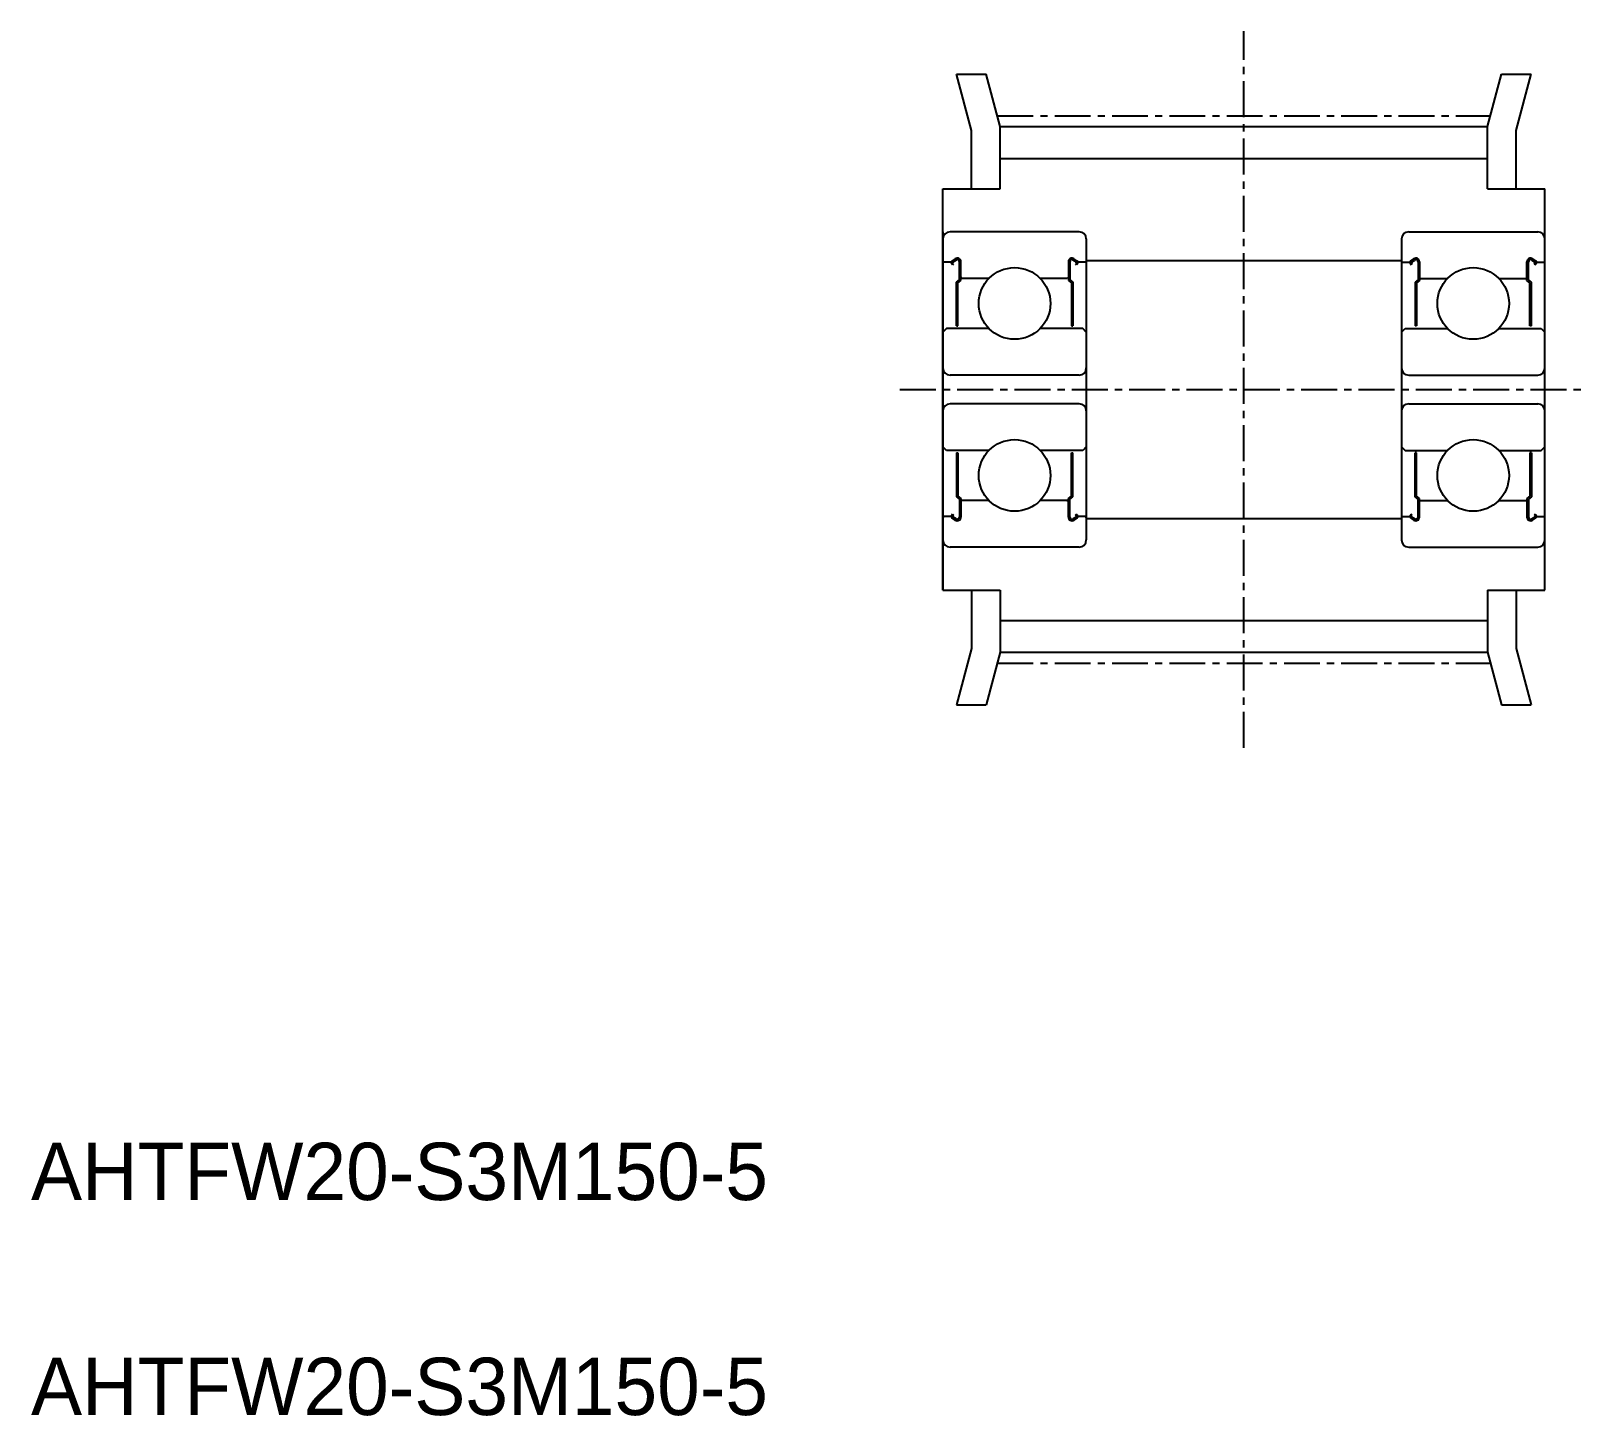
# Model space of a CAD drawing. Extents: x 5 to 59.3, y 5 to 53.3.
import ezdxf

# ---------------------------------------------------------------- set-up
doc = ezdxf.new("R2010")
doc.units = 0
doc.linetypes.add('CENTER', pattern=[2, 1.25, -0.25, 0.25, -0.25])
doc.layers.get('0').update_dxf_attribs({"linetype": 'CONTINUOUS'})
doc.layers.add('CENTER', color=1, linetype='CENTER')

msp = doc.modelspace()

# ---------------------------------------------------------------- linework, layer by layer
at = {"color": 7, "linetype": 'CONTINUOUS'}
for p, q in [((37.817, 49.817), (37.292, 51.779)), ((37.292, 51.779), (38.327, 51.779)), ((38.817, 49.949), (38.327, 51.779)), ((55.817, 49.949), (56.308, 51.779)), ((56.308, 51.779), (57.343, 51.779)), ((56.817, 49.817), (57.343, 51.779)), ((37.817, 47.779), (37.817, 49.817)), ((38.817, 49.949), (55.817, 49.949)), ((38.817, 47.779), (38.817, 49.949)), ((55.817, 47.779), (55.817, 49.949)), ((56.817, 47.779), (56.817, 49.817)), ((38.817, 48.839), (55.817, 48.839)), ((36.817, 33.779), (36.817, 47.779)), ((36.817, 47.779), (38.817, 47.779)), ((55.817, 47.779), (57.817, 47.779)), ((57.817, 33.779), (57.817, 47.779)), ((36.817, 46.279), (36.817, 33.779)), ((41.567, 46.279), (37.067, 46.279)), ((53.067, 46.279), (57.567, 46.279)), ((41.817, 46.029), (41.817, 35.529)), ((52.817, 46.029), (52.817, 35.529)), ((36.817, 45.254), (36.855, 45.216)), ((37.105, 45.216), (36.855, 45.216)), ((37.155, 45.131), (37.124, 45.162)), ((37.248, 45.336), (37.132, 45.259)), ((37.155, 45.131), (37.19, 45.167)), ((37.19, 45.167), (37.158, 45.198)), ((37.276, 45.294), (37.16, 45.218)), ((37.392, 44.604), (37.392, 45.232)), ((37.442, 44.579), (37.442, 45.232)), ((41.192, 45.232), (41.192, 44.579)), ((41.242, 45.232), (41.242, 44.604)), ((41.475, 45.218), (41.359, 45.294)), ((41.502, 45.259), (41.386, 45.336)), ((41.477, 45.198), (41.445, 45.167)), ((41.445, 45.167), (41.479, 45.131)), ((41.511, 45.162), (41.479, 45.131)), ((41.78, 45.216), (41.53, 45.216)), ((41.817, 45.254), (41.78, 45.216)), ((41.817, 45.279), (52.817, 45.279)), ((52.817, 45.254), (52.855, 45.216)), ((52.855, 45.216), (53.105, 45.216)), ((53.124, 45.162), (53.155, 45.131)), ((53.132, 45.259), (53.248, 45.336)), ((53.19, 45.167), (53.155, 45.131)), ((53.158, 45.198), (53.19, 45.167)), ((53.16, 45.218), (53.276, 45.294)), ((53.392, 45.232), (53.392, 44.604)), ((53.442, 45.232), (53.442, 44.579)), ((57.192, 44.579), (57.192, 45.232)), ((57.242, 44.604), (57.242, 45.232)), ((57.359, 45.294), (57.475, 45.218)), ((57.386, 45.336), (57.502, 45.259)), ((57.445, 45.167), (57.477, 45.198)), ((57.479, 45.131), (57.445, 45.167)), ((57.479, 45.131), (57.511, 45.162)), ((57.53, 45.216), (57.78, 45.216)), ((57.817, 45.254), (57.78, 45.216)), ((37.288, 44.527), (37.392, 44.604)), ((37.338, 44.502), (37.442, 44.579)), ((37.48, 44.654), (37.442, 44.691)), ((38.425, 44.654), (37.48, 44.654)), ((41.155, 44.654), (40.21, 44.654)), ((41.192, 44.691), (41.155, 44.654)), ((41.192, 44.579), (41.297, 44.502)), ((41.242, 44.604), (41.347, 44.527)), ((53.392, 44.604), (53.288, 44.527)), ((53.442, 44.579), (53.338, 44.502)), ((53.442, 44.691), (53.48, 44.654)), ((53.48, 44.654), (54.425, 44.654)), ((56.21, 44.654), (57.155, 44.654)), ((57.155, 44.654), (57.192, 44.691)), ((57.297, 44.502), (57.192, 44.579)), ((57.347, 44.527), (57.242, 44.604)), ((37.288, 42.994), (37.288, 44.527)), ((37.338, 42.994), (37.338, 44.502)), ((41.297, 44.502), (41.297, 42.994)), ((41.347, 44.527), (41.347, 42.994)), ((53.288, 44.527), (53.288, 42.994)), ((53.338, 44.502), (53.338, 42.994)), ((57.297, 42.994), (57.297, 44.502)), ((57.347, 42.994), (57.347, 44.527)), ((36.817, 43.654), (36.817, 43.654)), ((57.817, 43.654), (57.817, 43.654)), ((37.288, 42.994), (37.338, 42.994)), ((41.297, 42.994), (41.347, 42.994)), ((53.338, 42.994), (53.288, 42.994)), ((57.347, 42.994), (57.297, 42.994)), ((36.942, 42.904), (36.817, 42.779)), ((38.425, 42.904), (36.942, 42.904)), ((41.692, 42.904), (40.21, 42.904)), ((41.817, 42.779), (41.692, 42.904)), ((52.817, 42.779), (52.942, 42.904)), ((52.942, 42.904), (54.425, 42.904)), ((56.21, 42.904), (57.692, 42.904)), ((57.692, 42.904), (57.817, 42.779)), ((41.567, 41.279), (37.067, 41.279)), ((53.067, 41.279), (57.567, 41.279)), ((41.567, 40.279), (37.067, 40.279)), ((53.067, 40.279), (57.567, 40.279)), ((36.942, 38.654), (36.817, 38.779)), ((38.425, 38.654), (36.942, 38.654)), ((37.288, 38.563), (37.288, 37.031)), ((37.288, 38.563), (37.338, 38.563)), ((37.338, 38.563), (37.338, 37.056)), ((41.692, 38.654), (40.21, 38.654)), ((41.297, 37.056), (41.297, 38.563)), ((41.297, 38.563), (41.347, 38.563)), ((41.347, 37.031), (41.347, 38.563)), ((41.817, 38.779), (41.692, 38.654)), ((52.817, 38.779), (52.942, 38.654)), ((52.942, 38.654), (54.425, 38.654)), ((53.288, 37.031), (53.288, 38.563)), ((53.338, 38.563), (53.288, 38.563)), ((53.338, 37.056), (53.338, 38.563)), ((56.21, 38.654), (57.692, 38.654)), ((57.297, 38.563), (57.297, 37.056)), ((57.347, 38.563), (57.297, 38.563)), ((57.347, 38.563), (57.347, 37.031)), ((57.692, 38.654), (57.817, 38.779)), ((36.817, 37.904), (36.817, 37.904)), ((57.817, 37.904), (57.817, 37.904)), ((37.288, 37.031), (37.392, 36.953)), ((37.338, 37.056), (37.442, 36.978)), ((37.392, 36.953), (37.392, 36.326)), ((37.442, 36.978), (37.442, 36.326)), ((41.192, 36.978), (41.297, 37.056)), ((41.192, 36.326), (41.192, 36.978)), ((41.242, 36.953), (41.347, 37.031)), ((41.242, 36.326), (41.242, 36.953)), ((53.392, 36.953), (53.288, 37.031)), ((53.442, 36.978), (53.338, 37.056)), ((53.392, 36.326), (53.392, 36.953)), ((53.442, 36.326), (53.442, 36.978)), ((57.297, 37.056), (57.192, 36.978)), ((57.192, 36.978), (57.192, 36.326)), ((57.347, 37.031), (57.242, 36.953)), ((57.242, 36.953), (57.242, 36.326)), ((37.155, 36.426), (37.124, 36.395)), ((37.155, 36.426), (37.19, 36.39)), ((37.19, 36.39), (37.158, 36.359)), ((37.48, 36.904), (37.442, 36.866)), ((38.425, 36.904), (37.48, 36.904)), ((41.155, 36.904), (40.21, 36.904)), ((41.192, 36.866), (41.155, 36.904)), ((41.445, 36.39), (41.479, 36.426)), ((41.477, 36.359), (41.445, 36.39)), ((41.511, 36.395), (41.479, 36.426)), ((53.124, 36.395), (53.155, 36.426)), ((53.19, 36.39), (53.155, 36.426)), ((53.158, 36.359), (53.19, 36.39)), ((53.442, 36.866), (53.48, 36.904)), ((53.48, 36.904), (54.425, 36.904)), ((56.21, 36.904), (57.155, 36.904)), ((57.155, 36.904), (57.192, 36.866)), ((57.479, 36.426), (57.445, 36.39)), ((57.445, 36.39), (57.477, 36.359)), ((57.479, 36.426), (57.511, 36.395)), ((36.817, 36.304), (36.855, 36.341)), ((37.105, 36.341), (36.855, 36.341)), ((37.248, 36.221), (37.132, 36.298)), ((37.276, 36.263), (37.16, 36.34)), ((41.475, 36.34), (41.359, 36.263)), ((41.502, 36.298), (41.386, 36.221)), ((41.78, 36.341), (41.53, 36.341)), ((41.817, 36.304), (41.78, 36.341)), ((41.817, 36.279), (52.817, 36.279)), ((52.817, 36.304), (52.855, 36.341)), ((52.855, 36.341), (53.105, 36.341)), ((53.132, 36.298), (53.248, 36.221)), ((53.16, 36.34), (53.276, 36.263)), ((57.359, 36.263), (57.475, 36.34)), ((57.386, 36.221), (57.502, 36.298)), ((57.53, 36.341), (57.78, 36.341)), ((57.817, 36.304), (57.78, 36.341)), ((41.567, 35.279), (37.067, 35.279)), ((53.067, 35.279), (57.567, 35.279)), ((36.817, 33.779), (38.817, 33.779)), ((37.817, 33.779), (37.817, 31.74)), ((38.817, 33.779), (38.817, 31.609)), ((55.817, 33.779), (57.817, 33.779)), ((55.817, 33.779), (55.817, 31.609)), ((56.817, 33.779), (56.817, 31.74)), ((38.817, 32.719), (55.817, 32.719)), ((37.817, 31.74), (37.292, 29.779)), ((38.817, 31.609), (38.327, 29.779)), ((38.817, 31.609), (55.817, 31.609)), ((55.817, 31.609), (56.308, 29.779)), ((56.817, 31.74), (57.343, 29.779)), ((37.292, 29.779), (38.327, 29.779)), ((56.308, 29.779), (57.343, 29.779))]:
    msp.add_line(p, q, dxfattribs=at)
for centre in [(39.317, 43.779), (55.317, 43.779), (39.317, 37.779), (55.317, 37.779)]:
    msp.add_circle(centre, 1.25, dxfattribs=at)
for centre, radius, start, end in [((37.067, 46.029), 0.25, 90, 180), ((41.567, 46.029), 0.25, 0, 90), ((53.067, 46.029), 0.25, 90, 180), ((57.567, 46.029), 0.25, 360, 90), ((37.167, 45.207), 0.0625, 123.5192, 226.0607), ((37.167, 45.207), 0.0125, 123.5173, 226.0606), ((37.317, 45.232), 0.125, 0, 123.5193), ((37.317, 45.232), 0.075, 0, 123.519), ((41.317, 45.232), 0.125, 56.4807, 179.9999), ((41.317, 45.232), 0.075, 56.481, 179.9999), ((41.468, 45.207), 0.0125, 313.9392, 56.4827), ((41.468, 45.207), 0.0625, 313.9392, 56.4807), ((53.167, 45.207), 0.0625, 123.5193, 226.0608), ((53.167, 45.207), 0.0125, 123.5173, 226.0608), ((53.317, 45.232), 0.125, 0.0001, 123.5193), ((53.317, 45.232), 0.075, 0.0001, 123.519), ((57.317, 45.232), 0.125, 56.4807, 180), ((57.317, 45.232), 0.075, 56.481, 180), ((57.468, 45.207), 0.0125, 313.9394, 56.4827), ((57.468, 45.207), 0.0625, 313.9393, 56.4808), ((37.067, 41.529), 0.25, 180, 270), ((41.567, 41.529), 0.25, 270, 0), ((53.067, 41.529), 0.25, 180, 270), ((57.567, 41.529), 0.25, 270, 360), ((37.067, 40.029), 0.25, 90, 180), ((41.567, 40.029), 0.25, 0, 90), ((53.067, 40.029), 0.25, 90, 180), ((57.567, 40.029), 0.25, 0, 90), ((37.167, 36.35), 0.0625, 133.9393, 236.4808), ((41.468, 36.35), 0.0625, 303.5193, 46.0608), ((53.167, 36.35), 0.0625, 133.9392, 236.4807), ((57.468, 36.35), 0.0625, 303.5192, 46.0607), ((37.167, 36.35), 0.0125, 133.9394, 236.4827), ((37.317, 36.326), 0.125, 236.4807, 0), ((37.317, 36.326), 0.075, 236.481, 0), ((41.317, 36.326), 0.125, 180.0001, 303.5193), ((41.317, 36.326), 0.075, 180.0001, 303.519), ((41.468, 36.35), 0.0125, 303.5173, 46.0608), ((53.167, 36.35), 0.0125, 133.9392, 236.4827), ((53.317, 36.326), 0.125, 236.4807, 359.9999), ((53.317, 36.326), 0.075, 236.481, 359.9999), ((57.317, 36.326), 0.125, 180, 303.5193), ((57.317, 36.326), 0.075, 180, 303.519), ((57.468, 36.35), 0.0125, 303.5173, 46.0606), ((37.067, 35.529), 0.25, 180, 270), ((41.567, 35.529), 0.25, 270, 0), ((53.067, 35.529), 0.25, 180, 270), ((57.567, 35.529), 0.25, 270, 0)]:
    msp.add_arc(centre, radius, start, end, dxfattribs=at)
at = {"layer": 'CENTER', "color": 1, "linetype": 'CENTER'}
for p, q in [((47.317, 28.279), (47.317, 53.279)), ((38.716, 50.329), (55.919, 50.329)), ((35.317, 40.779), (59.317, 40.779)), ((38.716, 31.229), (55.919, 31.229))]:
    msp.add_line(p, q, dxfattribs=at)

# ---------------------------------------------------------------- texts
at = {"color": 7, "linetype": 'CONTINUOUS'}
for p in [(5, 12.5), (5, 5)]:
    msp.add_text('AHTFW20-S3M150-5', height=2, dxfattribs=at).set_placement(p)

doc.saveas('drawing.dxf')
